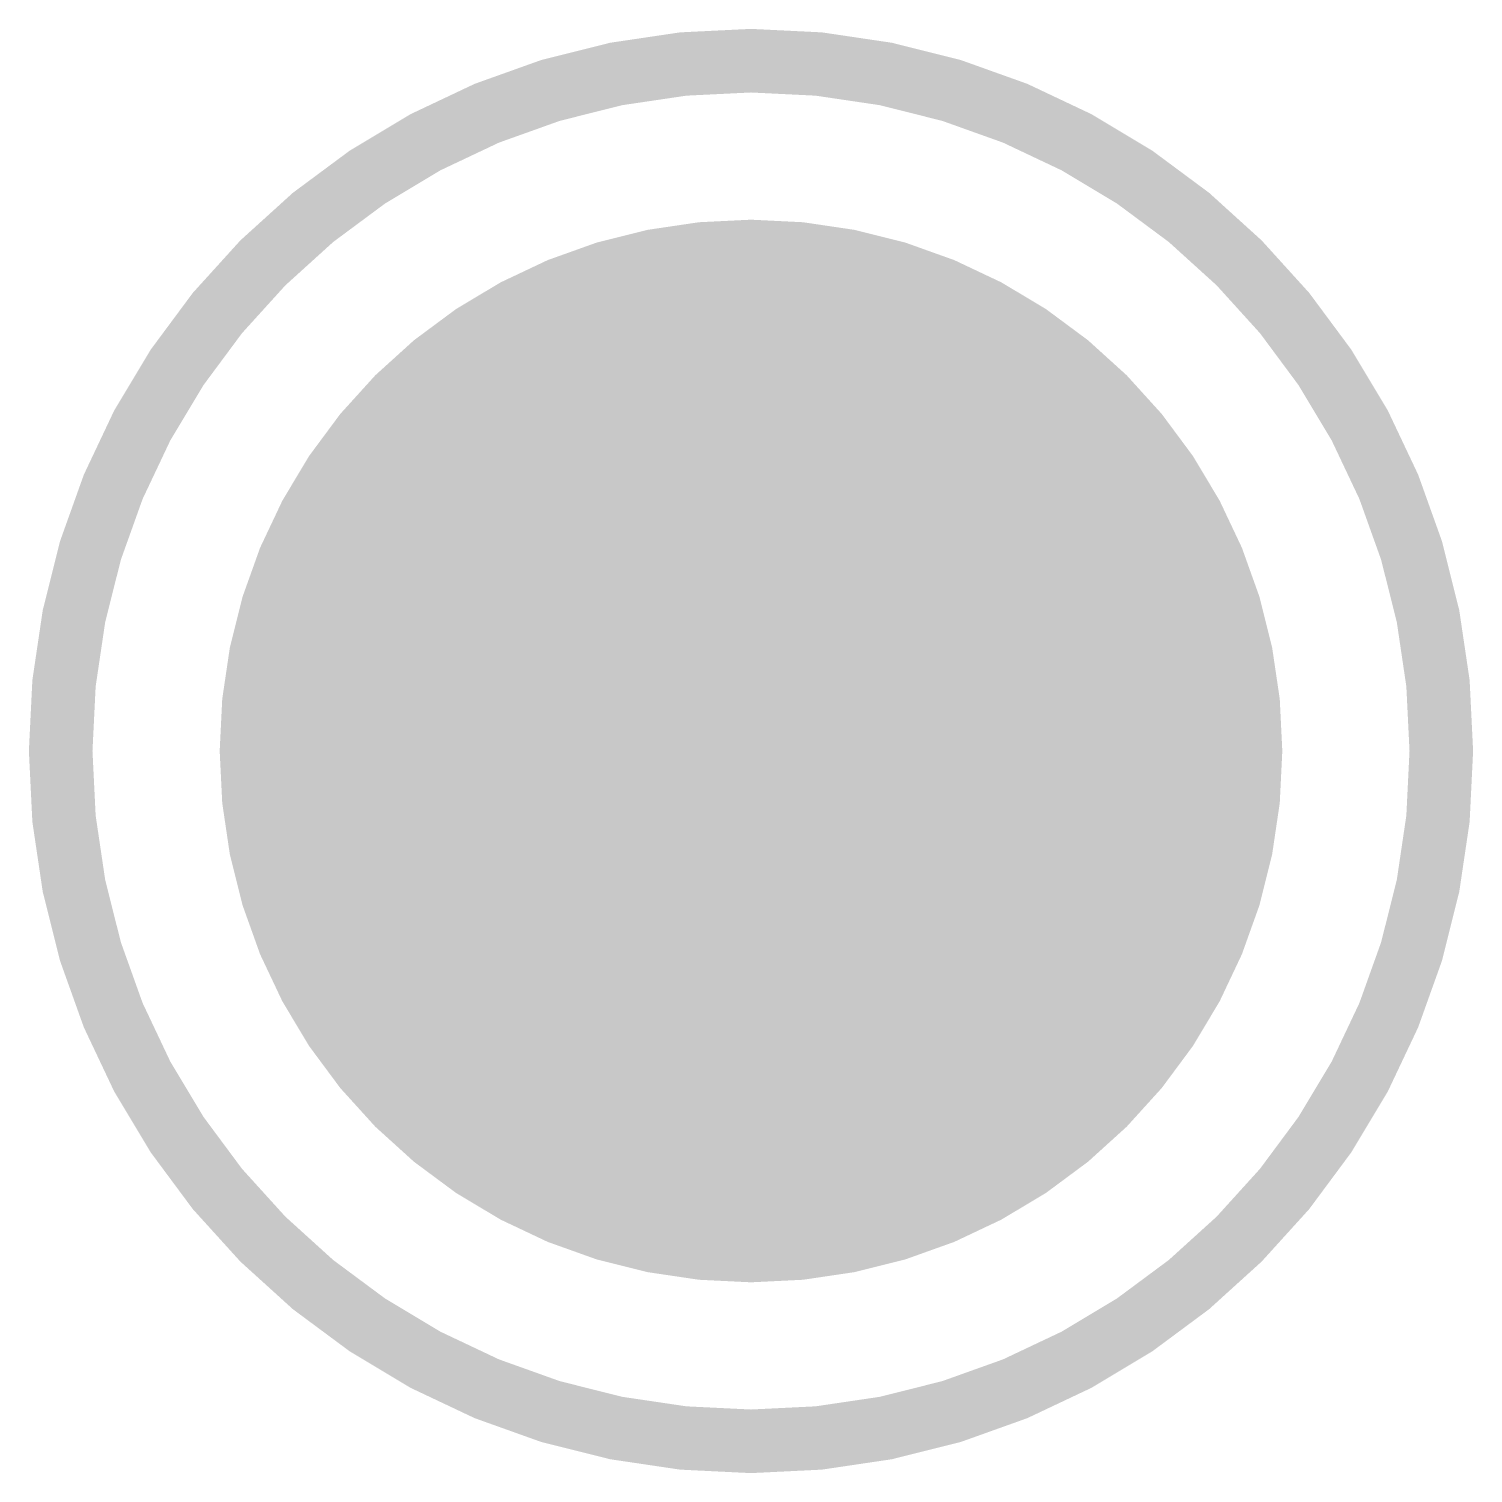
# Model space of a CAD drawing. Header units: inches. Extents: x -0.136 to 0.136, y -0.136 to 0.136.
import ezdxf

# ---------------------------------------------------------------- set-up
doc = ezdxf.new("R2010")
doc.units = ezdxf.units.IN
doc.header["$MEASUREMENT"] = 0

msp = doc.modelspace()

# ---------------------------------------------------------------- hatches: boundary and pattern name
at = {"true_color": 0xd9d9d9}
h = msp.add_hatch(color=254, dxfattribs=at)
h.dxf.hatch_style = 1
h.paths.add_polyline_path([(-0.08825, 0, 1), (0.08825, 0, 1)])

# ---------------------------------------------------------------- linework, layer by layer
at = {"const_width": 0.012}
msp.add_lwpolyline([(0.13025, 0, -1), (-0.13025, 0, -1)], format="xyb", close=True, dxfattribs=at)
at = {"color": 20, "const_width": 0.012}
msp.add_lwpolyline([(0.09425, 0, -1), (-0.09425, 0, -1)], format="xyb", close=True, dxfattribs=at)
at = {"color": 18, "lineweight": 0, "true_color": 0x000000, "const_width": 0.012}
msp.add_lwpolyline([(0.03167, 0.01674), (0.0285, 0.0231), (0.02264, 0.02895), (0.01755, 0.0315), (-0.01421, 0.0315), (-0.0193, 0.02895), (-0.02515, 0.0231), (-0.02814, 0.01713), (-0.03132, 0.00761), (-0.03132, -0.00851), (-0.02814, -0.01803), (-0.02525, -0.02382), (-0.01949, -0.02886), (-0.01421, -0.0315), (0.01755, -0.0315), (0.02283, -0.02886), (0.02859, -0.02382), (0.03167, -0.01765)], dxfattribs=at)

doc.saveas('drawing.dxf')
